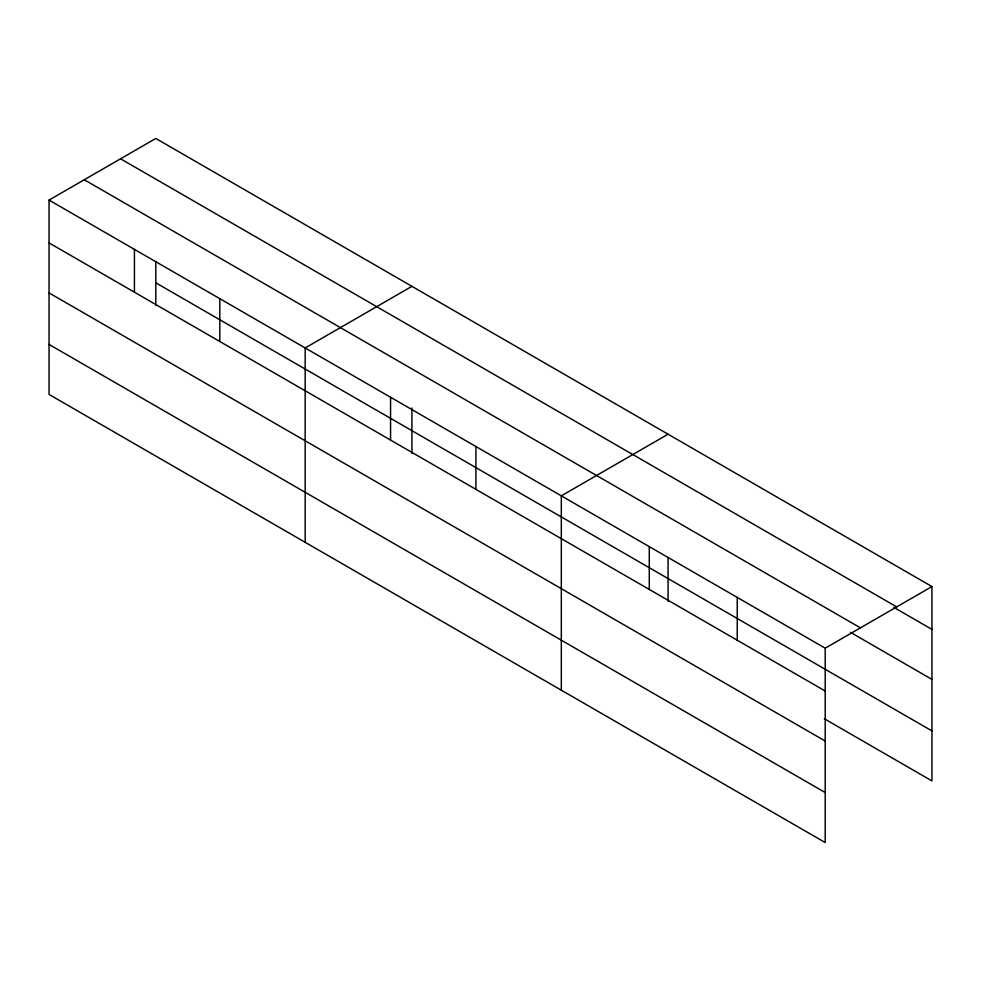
<?xml version="1.0" encoding="UTF-8"?>
<svg xmlns="http://www.w3.org/2000/svg" width="981" height="981" viewBox="0 0 981 981"><rect width="100%" height="100%" fill="white"/><g stroke="black" fill="none" stroke-linecap="round" stroke-linejoin="round"><path stroke-width="1.47" d="M49.05 200.087L825.205 648.196L825.205 842.544L49.05 394.436L49.05 200.087L155.795 138.456L931.95 586.564L931.95 780.913L824.298 718.754M411.922 286.329L305.177 347.961L305.177 542.309M668.061 434.215L561.316 495.834L561.316 690.183M825.205 648.196L931.95 586.564M120.565 158.799L896.72 606.908M893.875 607.411L931.95 629.385M84.28 179.756L860.435 627.852M850.552 632.389L931.95 679.392M155.795 282.798L931.95 730.906M49.05 242.908L825.205 691.016M49.05 292.914L825.205 741.023M49.05 344.429L825.205 792.538M737.234 597.404L737.234 640.237M668.061 557.343L668.061 601.279M649.275 546.625L649.275 589.446M475.932 446.551L475.932 489.372M411.922 407.949L411.922 453.406M390.561 397.256L390.561 440.077M219.805 298.678L219.805 341.498M155.795 261.584L155.795 305.532M134.422 249.382L134.422 292.203"/></g></svg>
